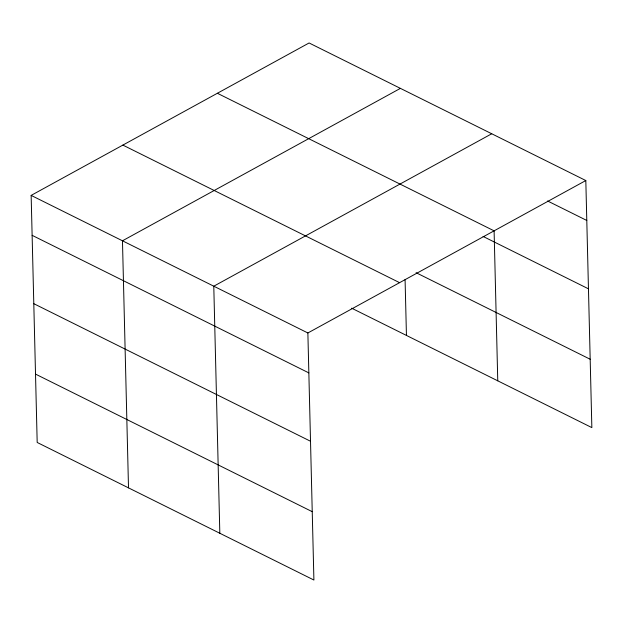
<?xml version="1.0" encoding="UTF-8"?>
<svg xmlns="http://www.w3.org/2000/svg" width="623" height="623" viewBox="0 0 623 623"><rect width="100%" height="100%" fill="white"/><g stroke="black" fill="none" stroke-linecap="round" stroke-linejoin="round"><path stroke-width="0.93" d="M31.15 195.396L307.871 332.97L313.906 580.029L37.185 442.462L31.15 195.396L309.094 42.971L585.815 180.538L591.85 427.604L351.652 308.19M400.41 88.365L122.466 240.797L128.509 487.856M491.726 133.766L213.782 286.198L219.826 533.257M307.871 332.97L585.815 180.538M547.586 200.98L586.788 220.464M217.372 93.271L494.094 230.845M483.066 236.429L588.455 288.823M416.078 272.695L590.176 359.245M122.871 145.097L399.592 282.671M32.123 235.323L308.844 372.897M33.798 303.681L310.519 441.248M35.519 374.104L312.24 511.678M494.094 230.494L497.761 380.824M405.082 279.587L406.445 335.431"/></g></svg>
